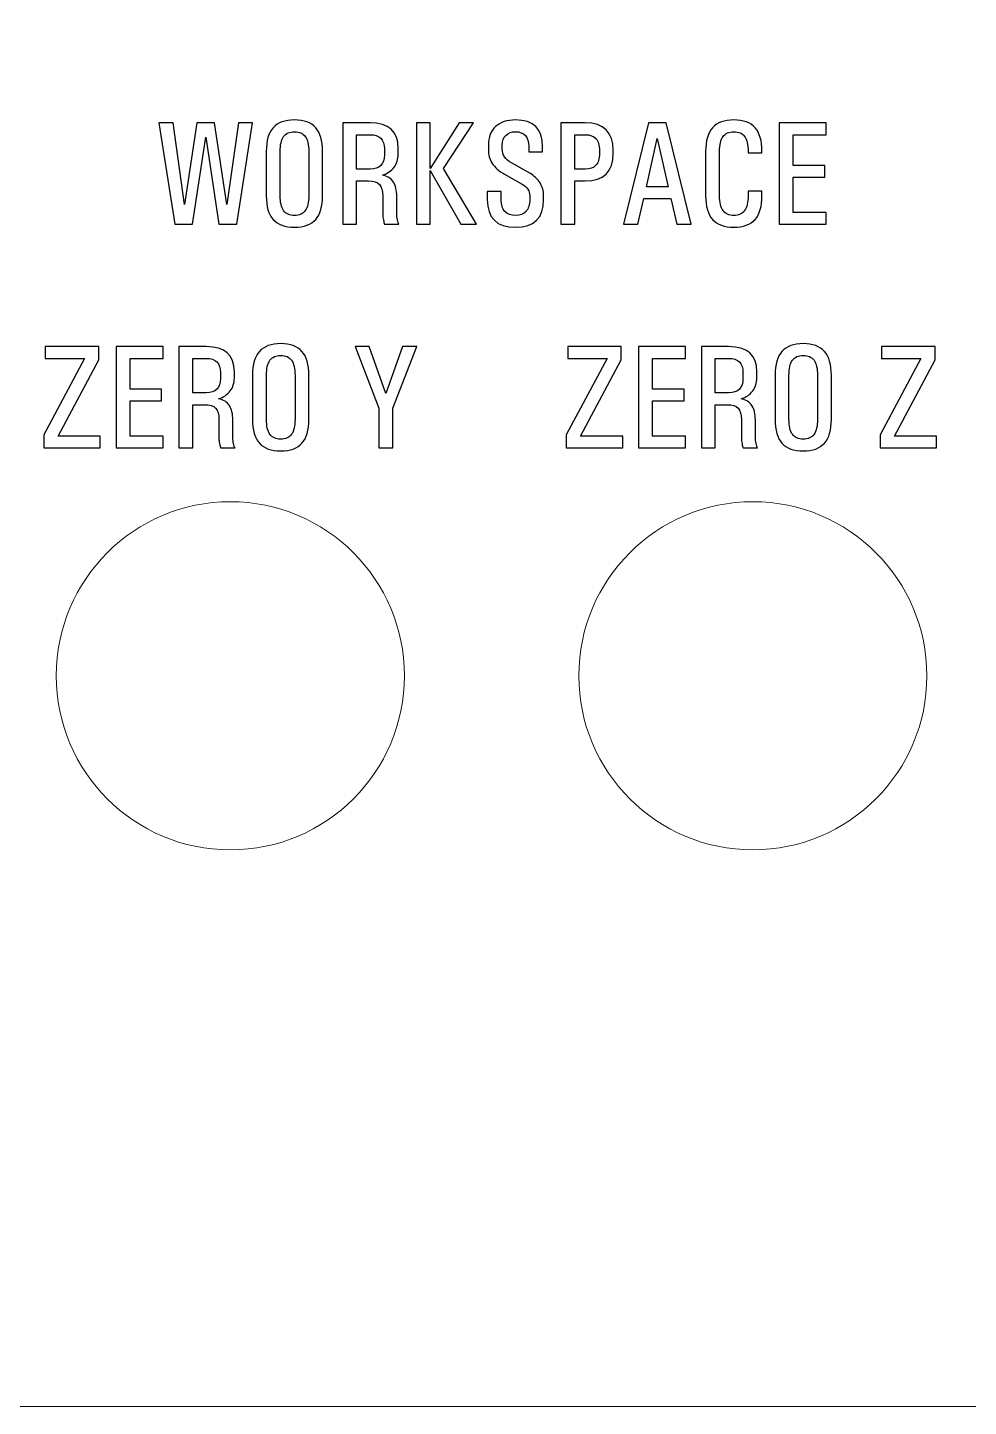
# Model space of a CAD drawing. Header units: millimetres. Extents: x -138 to 142, y -75 to 77.
# Drawn here: x 21.67 to 48.7, y -75 to -35.39 of the extents above; entities that cross this region are included whole.
import ezdxf

# ---------------------------------------------------------------- set-up
doc = ezdxf.new("R2010")
doc.units = ezdxf.units.MM
doc.header["$MEASUREMENT"] = 0
doc.layers.add('Layer 1', color=7, linetype='Continuous')

msp = doc.modelspace()

# ---------------------------------------------------------------- linework, layer by layer
at = {"layer": 'Layer 1', "lineweight": 9}
for centre in [(27.4918, -54.0107), (42.5032, -54.0107)]:
    msp.add_ellipse(centre, major_axis=(0, 5), ratio=1, dxfattribs=at)
msp.add_open_spline([(-133.5625, 77), (-133.5625, 77), (88.5625, 77), (88.5625, 77), (88.5625, 77), (91.2782, 77), (93.5, 74.7782), (93.5, 72.0625), (93.5, 72.0625), (93.5, 72.0625), (93.5, -70.0625), (93.5, -70.0625), (93.5, -70.0625), (93.5, -72.7782), (91.2782, -75), (88.5625, -75), (88.5625, -75), (88.5625, -75), (-133.5625, -75), (-133.5625, -75), (-133.5625, -75), (-136.2782, -75), (-138.5, -72.7782), (-138.5, -70.0625), (-138.5, -70.0625), (-138.5, -70.0625), (-138.5, 72.0625), (-138.5, 72.0625), (-138.5, 72.0625), (-138.5, 74.7782), (-136.2782, 77), (-133.5625, 77)], degree=3, knots=[0, 0, 0, 0, 0.1111111, 0.1111111, 0.1111111, 0.1111111, 0.2222222, 0.2222222, 0.2222222, 0.2222222, 0.3333333, 0.3333333, 0.3333333, 0.3333333, 0.4444444, 0.4444444, 0.4444444, 0.4444444, 0.5555556, 0.5555556, 0.5555556, 0.5555556, 0.6666667, 0.6666667, 0.6666667, 0.6666667, 0.7777778, 0.7777778, 0.7777778, 0.7777778, 1, 1, 1, 1], dxfattribs=at)
at = {"layer": 'Layer 1', "color": 1}
for points, knots in [([(26.5313, -38.1281), (26.5313, -38.1281), (27.04, -38.1281), (27.04, -38.1281), (27.04, -38.1281), (27.04, -38.1281), (27.3956, -40.474), (27.3956, -40.474), (27.3956, -40.474), (27.3956, -40.474), (27.7244, -38.1281), (27.7244, -38.1281), (27.7244, -38.1281), (27.7244, -38.1281), (28.1315, -38.1281), (28.1315, -38.1281), (28.1315, -38.1281), (28.1315, -38.1281), (27.675, -41.0406), (27.675, -41.0406), (27.675, -41.0406), (27.675, -41.0406), (27.1621, -41.0406), (27.1621, -41.0406), (27.1621, -41.0406), (27.1621, -41.0406), (26.786, -38.5394), (26.786, -38.5394), (26.786, -38.5394), (26.786, -38.5394), (26.4078, -41.0406), (26.4078, -41.0406), (26.4078, -41.0406), (26.4078, -41.0406), (25.8949, -41.0406), (25.8949, -41.0406), (25.8949, -41.0406), (25.8949, -41.0406), (25.4384, -38.1281), (25.4384, -38.1281), (25.4384, -38.1281), (25.4384, -38.1281), (25.8455, -38.1281), (25.8455, -38.1281), (25.8455, -38.1281), (25.8455, -38.1281), (26.1743, -40.474), (26.1743, -40.474), (26.1743, -40.474), (26.1743, -40.474), (26.5313, -38.1281), (26.5313, -38.1281)], [0, 0, 0, 0, 0.0714286, 0.0714286, 0.0714286, 0.0714286, 0.1428571, 0.1428571, 0.1428571, 0.1428571, 0.2142857, 0.2142857, 0.2142857, 0.2142857, 0.2857143, 0.2857143, 0.2857143, 0.2857143, 0.3571429, 0.3571429, 0.3571429, 0.3571429, 0.4285714, 0.4285714, 0.4285714, 0.4285714, 0.5, 0.5, 0.5, 0.5, 0.5714286, 0.5714286, 0.5714286, 0.5714286, 0.6428571, 0.6428571, 0.6428571, 0.6428571, 0.7142857, 0.7142857, 0.7142857, 0.7142857, 0.7857143, 0.7857143, 0.7857143, 0.7857143, 0.8571429, 0.8571429, 0.8571429, 0.8571429, 1, 1, 1, 1]), ([(29.3344, -38.0434), (29.6082, -38.0434), (29.8114, -38.1175), (29.944, -38.2664), (29.944, -38.2664), (30.076, -38.4152), (30.1423, -38.6431), (30.1423, -38.9486), (30.1423, -38.9486), (30.1423, -38.9486), (30.1423, -40.22), (30.1423, -40.22), (30.1423, -40.22), (30.1423, -40.5255), (30.076, -40.7534), (29.944, -40.9023), (29.944, -40.9023), (29.8114, -41.0512), (29.6082, -41.1253), (29.3344, -41.1253), (29.3344, -41.1253), (29.0586, -41.1253), (28.8547, -41.0512), (28.7227, -40.903), (28.7227, -40.903), (28.5901, -40.7549), (28.5238, -40.527), (28.5238, -40.22), (28.5238, -40.22), (28.5238, -40.22), (28.5238, -38.9486), (28.5238, -38.9486), (28.5238, -38.9486), (28.5238, -38.6417), (28.5901, -38.4138), (28.7227, -38.2657), (28.7227, -38.2657), (28.8547, -38.1175), (29.0586, -38.0434), (29.3344, -38.0434)], [0, 0, 0, 0, 0.0909091, 0.0909091, 0.0909091, 0.0909091, 0.1818182, 0.1818182, 0.1818182, 0.1818182, 0.2727273, 0.2727273, 0.2727273, 0.2727273, 0.3636364, 0.3636364, 0.3636364, 0.3636364, 0.4545455, 0.4545455, 0.4545455, 0.4545455, 0.5454545, 0.5454545, 0.5454545, 0.5454545, 0.6363636, 0.6363636, 0.6363636, 0.6363636, 0.7272727, 0.7272727, 0.7272727, 0.7272727, 0.8181818, 0.8181818, 0.8181818, 0.8181818, 1, 1, 1, 1]), ([(29.3344, -38.3821), (29.1933, -38.3821), (29.0896, -38.4287), (29.0233, -38.5211), (29.0233, -38.5211), (28.9563, -38.6135), (28.9231, -38.756), (28.9231, -38.9486), (28.9231, -38.9486), (28.9231, -38.9486), (28.9231, -40.22), (28.9231, -40.22), (28.9231, -40.22), (28.9231, -40.4127), (28.9563, -40.5559), (29.0233, -40.6476), (29.0233, -40.6476), (29.0896, -40.74), (29.1933, -40.7866), (29.3344, -40.7866), (29.3344, -40.7866), (29.4734, -40.7866), (29.5764, -40.74), (29.6435, -40.6476), (29.6435, -40.6476), (29.7098, -40.5559), (29.7437, -40.4127), (29.7437, -40.22), (29.7437, -40.22), (29.7437, -40.22), (29.7437, -38.9486), (29.7437, -38.9486), (29.7437, -38.9486), (29.7437, -38.756), (29.7105, -38.6135), (29.6442, -38.5211), (29.6442, -38.5211), (29.5779, -38.4287), (29.4748, -38.3821), (29.3344, -38.3821)], [0, 0, 0, 0, 0.0909091, 0.0909091, 0.0909091, 0.0909091, 0.1818182, 0.1818182, 0.1818182, 0.1818182, 0.2727273, 0.2727273, 0.2727273, 0.2727273, 0.3636364, 0.3636364, 0.3636364, 0.3636364, 0.4545455, 0.4545455, 0.4545455, 0.4545455, 0.5454545, 0.5454545, 0.5454545, 0.5454545, 0.6363636, 0.6363636, 0.6363636, 0.6363636, 0.7272727, 0.7272727, 0.7272727, 0.7272727, 0.8181818, 0.8181818, 0.8181818, 0.8181818, 1, 1, 1, 1]), ([(31.4631, -39.796), (31.4631, -39.796), (31.1202, -39.796), (31.1202, -39.796), (31.1202, -39.796), (31.1202, -39.796), (31.1202, -41.0406), (31.1202, -41.0406), (31.1202, -41.0406), (31.1202, -41.0406), (30.7209, -41.0406), (30.7209, -41.0406), (30.7209, -41.0406), (30.7209, -41.0406), (30.7209, -38.1281), (30.7209, -38.1281), (30.7209, -38.1281), (30.7209, -38.1281), (31.5047, -38.1281), (31.5047, -38.1281), (31.5047, -38.1281), (32.0445, -38.1281), (32.3147, -38.3708), (32.3147, -38.8555), (32.3147, -38.8555), (32.3147, -38.8555), (32.3147, -39.0255), (32.3147, -39.0255), (32.3147, -39.0255), (32.3147, -39.1716), (32.2752, -39.2972), (32.1962, -39.4023), (32.1962, -39.4023), (32.1164, -39.5081), (32.0064, -39.5829), (31.8638, -39.6267), (31.8638, -39.6267), (32.005, -39.6584), (32.108, -39.724), (32.1729, -39.8242), (32.1729, -39.8242), (32.2385, -39.9237), (32.2717, -40.0641), (32.2717, -40.2447), (32.2717, -40.2447), (32.2717, -40.2447), (32.2717, -40.7492), (32.2717, -40.7492), (32.2717, -40.7492), (32.2717, -40.7958), (32.278, -40.8501), (32.2907, -40.9115), (32.2907, -40.9115), (32.3041, -40.9729), (32.3189, -41.0159), (32.3352, -41.0406), (32.3352, -41.0406), (32.3352, -41.0406), (31.9196, -41.0406), (31.9196, -41.0406), (31.9196, -41.0406), (31.9104, -41.0173), (31.8998, -40.9757), (31.8892, -40.9157), (31.8892, -40.9157), (31.878, -40.8557), (31.8723, -40.8099), (31.8723, -40.7781), (31.8723, -40.7781), (31.8723, -40.7781), (31.8723, -40.2243), (31.8723, -40.2243), (31.8723, -40.2243), (31.8723, -40.074), (31.8406, -39.9653), (31.7771, -39.8976), (31.7771, -39.8976), (31.7136, -39.8299), (31.6091, -39.796), (31.4631, -39.796)], [0, 0, 0, 0, 0.047619, 0.047619, 0.047619, 0.047619, 0.0952381, 0.0952381, 0.0952381, 0.0952381, 0.1428571, 0.1428571, 0.1428571, 0.1428571, 0.1904762, 0.1904762, 0.1904762, 0.1904762, 0.2380952, 0.2380952, 0.2380952, 0.2380952, 0.2857143, 0.2857143, 0.2857143, 0.2857143, 0.3333333, 0.3333333, 0.3333333, 0.3333333, 0.3809524, 0.3809524, 0.3809524, 0.3809524, 0.4285714, 0.4285714, 0.4285714, 0.4285714, 0.4761905, 0.4761905, 0.4761905, 0.4761905, 0.5238095, 0.5238095, 0.5238095, 0.5238095, 0.5714286, 0.5714286, 0.5714286, 0.5714286, 0.6190476, 0.6190476, 0.6190476, 0.6190476, 0.6666667, 0.6666667, 0.6666667, 0.6666667, 0.7142857, 0.7142857, 0.7142857, 0.7142857, 0.7619048, 0.7619048, 0.7619048, 0.7619048, 0.8095238, 0.8095238, 0.8095238, 0.8095238, 0.8571429, 0.8571429, 0.8571429, 0.8571429, 0.9047619, 0.9047619, 0.9047619, 0.9047619, 1, 1, 1, 1]), ([(32.8376, -41.0406), (32.8376, -41.0406), (32.8376, -38.1281), (32.8376, -38.1281), (32.8376, -38.1281), (32.8376, -38.1281), (33.2369, -38.1281), (33.2369, -38.1281), (33.2369, -38.1281), (33.2369, -38.1281), (33.2369, -39.4404), (33.2369, -39.4404), (33.2369, -39.4404), (33.2369, -39.4404), (34.0617, -38.1281), (34.0617, -38.1281), (34.0617, -38.1281), (34.0617, -38.1281), (34.4808, -38.1281), (34.4808, -38.1281), (34.4808, -38.1281), (34.4808, -38.1281), (33.6172, -39.4404), (33.6172, -39.4404), (33.6172, -39.4404), (33.6172, -39.4404), (34.5655, -41.0406), (34.5655, -41.0406), (34.5655, -41.0406), (34.5655, -41.0406), (34.109, -41.0406), (34.109, -41.0406), (34.109, -41.0406), (34.109, -41.0406), (33.2369, -39.4983), (33.2369, -39.4983), (33.2369, -39.4983), (33.2369, -39.4983), (33.2369, -41.0406), (33.2369, -41.0406), (33.2369, -41.0406), (33.2369, -41.0406), (32.8376, -41.0406), (32.8376, -41.0406)], [0, 0, 0, 0, 0.0833333, 0.0833333, 0.0833333, 0.0833333, 0.1666667, 0.1666667, 0.1666667, 0.1666667, 0.25, 0.25, 0.25, 0.25, 0.3333333, 0.3333333, 0.3333333, 0.3333333, 0.4166667, 0.4166667, 0.4166667, 0.4166667, 0.5, 0.5, 0.5, 0.5, 0.5833333, 0.5833333, 0.5833333, 0.5833333, 0.6666667, 0.6666667, 0.6666667, 0.6666667, 0.75, 0.75, 0.75, 0.75, 0.8333333, 0.8333333, 0.8333333, 0.8333333, 1, 1, 1, 1]), ([(35.6838, -38.0434), (36.2038, -38.0434), (36.4634, -38.2981), (36.4634, -38.8082), (36.4634, -38.8082), (36.4634, -38.8082), (36.4634, -38.9613), (36.4634, -38.9613), (36.4634, -38.9613), (36.4634, -38.9613), (36.0641, -38.9613), (36.0641, -38.9613), (36.0641, -38.9613), (36.0641, -38.9613), (36.0641, -38.8082), (36.0641, -38.8082), (36.0641, -38.8082), (36.0641, -38.5246), (35.9378, -38.3821), (35.6838, -38.3821), (35.6838, -38.3821), (35.5681, -38.3821), (35.4757, -38.4167), (35.4072, -38.4858), (35.4072, -38.4858), (35.3381, -38.5549), (35.3035, -38.6481), (35.3035, -38.7666), (35.3035, -38.7666), (35.3035, -38.7666), (35.3035, -38.8802), (35.3035, -38.8802), (35.3035, -38.8802), (35.3035, -39.0432), (35.391, -39.1744), (35.566, -39.2753), (35.566, -39.2753), (35.566, -39.2753), (36.0937, -39.5752), (36.0937, -39.5752), (36.0937, -39.5752), (36.2214, -39.6478), (36.3202, -39.7403), (36.3886, -39.851), (36.3886, -39.851), (36.4578, -39.9618), (36.4924, -40.0846), (36.4924, -40.22), (36.4924, -40.22), (36.4924, -40.22), (36.4924, -40.3294), (36.4924, -40.3294), (36.4924, -40.3294), (36.4924, -40.86), (36.2228, -41.1253), (35.6838, -41.1253), (35.6838, -41.1253), (35.1441, -41.1253), (34.8738, -40.86), (34.8738, -40.3294), (34.8738, -40.3294), (34.8738, -40.3294), (34.8738, -40.1001), (34.8738, -40.1001), (34.8738, -40.1001), (34.8738, -40.1001), (35.2725, -40.1001), (35.2725, -40.1001), (35.2725, -40.1001), (35.2725, -40.1001), (35.2725, -40.3294), (35.2725, -40.3294), (35.2725, -40.3294), (35.2725, -40.4783), (35.3077, -40.5919), (35.3783, -40.6695), (35.3783, -40.6695), (35.4481, -40.7471), (35.5504, -40.7866), (35.6838, -40.7866), (35.6838, -40.7866), (35.8179, -40.7866), (35.9195, -40.7471), (35.9893, -40.6695), (35.9893, -40.6695), (36.0584, -40.5919), (36.0937, -40.4783), (36.0937, -40.3294), (36.0937, -40.3294), (36.0937, -40.3294), (36.0937, -40.22), (36.0937, -40.22), (36.0937, -40.22), (36.0937, -40.0825), (36.0203, -39.9717), (35.8743, -39.8891), (35.8743, -39.8891), (35.8743, -39.8891), (35.3677, -39.602), (35.3677, -39.602), (35.3677, -39.602), (35.2054, -39.5096), (35.0876, -39.4065), (35.0142, -39.2915), (35.0142, -39.2915), (34.9416, -39.1772), (34.9049, -39.0404), (34.9049, -38.8802), (34.9049, -38.8802), (34.9049, -38.8802), (34.9049, -38.7666), (34.9049, -38.7666), (34.9049, -38.7666), (34.9049, -38.538), (34.9733, -38.3602), (35.1102, -38.2332), (35.1102, -38.2332), (35.2478, -38.1069), (35.439, -38.0434), (35.6838, -38.0434)], [0, 0, 0, 0, 0.0322581, 0.0322581, 0.0322581, 0.0322581, 0.0645161, 0.0645161, 0.0645161, 0.0645161, 0.0967742, 0.0967742, 0.0967742, 0.0967742, 0.1290323, 0.1290323, 0.1290323, 0.1290323, 0.1612903, 0.1612903, 0.1612903, 0.1612903, 0.1935484, 0.1935484, 0.1935484, 0.1935484, 0.2258065, 0.2258065, 0.2258065, 0.2258065, 0.2580645, 0.2580645, 0.2580645, 0.2580645, 0.2903226, 0.2903226, 0.2903226, 0.2903226, 0.3225806, 0.3225806, 0.3225806, 0.3225806, 0.3548387, 0.3548387, 0.3548387, 0.3548387, 0.3870968, 0.3870968, 0.3870968, 0.3870968, 0.4193548, 0.4193548, 0.4193548, 0.4193548, 0.4516129, 0.4516129, 0.4516129, 0.4516129, 0.483871, 0.483871, 0.483871, 0.483871, 0.516129, 0.516129, 0.516129, 0.516129, 0.5483871, 0.5483871, 0.5483871, 0.5483871, 0.5806452, 0.5806452, 0.5806452, 0.5806452, 0.6129032, 0.6129032, 0.6129032, 0.6129032, 0.6451613, 0.6451613, 0.6451613, 0.6451613, 0.6774194, 0.6774194, 0.6774194, 0.6774194, 0.7096774, 0.7096774, 0.7096774, 0.7096774, 0.7419355, 0.7419355, 0.7419355, 0.7419355, 0.7741935, 0.7741935, 0.7741935, 0.7741935, 0.8064516, 0.8064516, 0.8064516, 0.8064516, 0.8387097, 0.8387097, 0.8387097, 0.8387097, 0.8709677, 0.8709677, 0.8709677, 0.8709677, 0.9032258, 0.9032258, 0.9032258, 0.9032258, 0.9354839, 0.9354839, 0.9354839, 0.9354839, 1, 1, 1, 1]), ([(36.9905, -41.0406), (36.9905, -41.0406), (36.9905, -38.1281), (36.9905, -38.1281), (36.9905, -38.1281), (36.9905, -38.1281), (37.6854, -38.1281), (37.6854, -38.1281), (37.6854, -38.1281), (38.2238, -38.1281), (38.4933, -38.392), (38.4933, -38.9197), (38.4933, -38.9197), (38.4933, -38.9197), (38.4933, -39.0044), (38.4933, -39.0044), (38.4933, -39.0044), (38.4933, -39.5321), (38.2238, -39.796), (37.6854, -39.796), (37.6854, -39.796), (37.6854, -39.796), (37.3898, -39.796), (37.3898, -39.796), (37.3898, -39.796), (37.3898, -39.796), (37.3898, -41.0406), (37.3898, -41.0406), (37.3898, -41.0406), (37.3898, -41.0406), (36.9905, -41.0406), (36.9905, -41.0406)], [0, 0, 0, 0, 0.1111111, 0.1111111, 0.1111111, 0.1111111, 0.2222222, 0.2222222, 0.2222222, 0.2222222, 0.3333333, 0.3333333, 0.3333333, 0.3333333, 0.4444444, 0.4444444, 0.4444444, 0.4444444, 0.5555556, 0.5555556, 0.5555556, 0.5555556, 0.6666667, 0.6666667, 0.6666667, 0.6666667, 0.7777778, 0.7777778, 0.7777778, 0.7777778, 1, 1, 1, 1]), ([(38.7889, -41.0406), (38.7889, -41.0406), (39.5057, -38.1281), (39.5057, -38.1281), (39.5057, -38.1281), (39.5057, -38.1281), (40.0123, -38.1281), (40.0123, -38.1281), (40.0123, -38.1281), (40.0123, -38.1281), (40.7277, -41.0406), (40.7277, -41.0406), (40.7277, -41.0406), (40.7277, -41.0406), (40.3185, -41.0406), (40.3185, -41.0406), (40.3185, -41.0406), (40.3185, -41.0406), (40.1485, -40.3005), (40.1485, -40.3005), (40.1485, -40.3005), (40.1485, -40.3005), (39.3696, -40.3005), (39.3696, -40.3005), (39.3696, -40.3005), (39.3696, -40.3005), (39.2002, -41.0406), (39.2002, -41.0406), (39.2002, -41.0406), (39.2002, -41.0406), (38.7889, -41.0406), (38.7889, -41.0406)], [0, 0, 0, 0, 0.1111111, 0.1111111, 0.1111111, 0.1111111, 0.2222222, 0.2222222, 0.2222222, 0.2222222, 0.3333333, 0.3333333, 0.3333333, 0.3333333, 0.4444444, 0.4444444, 0.4444444, 0.4444444, 0.5555556, 0.5555556, 0.5555556, 0.5555556, 0.6666667, 0.6666667, 0.6666667, 0.6666667, 0.7777778, 0.7777778, 0.7777778, 0.7777778, 1, 1, 1, 1]), ([(41.9575, -38.3821), (41.8164, -38.3821), (41.7127, -38.4287), (41.6464, -38.5211), (41.6464, -38.5211), (41.5794, -38.6135), (41.5462, -38.756), (41.5462, -38.9486), (41.5462, -38.9486), (41.5462, -38.9486), (41.5462, -40.22), (41.5462, -40.22), (41.5462, -40.22), (41.5462, -40.4127), (41.5794, -40.5559), (41.6464, -40.6476), (41.6464, -40.6476), (41.7127, -40.74), (41.8164, -40.7866), (41.9575, -40.7866), (41.9575, -40.7866), (42.0965, -40.7866), (42.1995, -40.74), (42.2666, -40.6476), (42.2666, -40.6476), (42.3329, -40.5559), (42.3668, -40.4127), (42.3668, -40.22), (42.3668, -40.22), (42.3668, -40.22), (42.3668, -40.0916), (42.3668, -40.0916), (42.3668, -40.0916), (42.3668, -40.0916), (42.7654, -40.0916), (42.7654, -40.0916), (42.7654, -40.0916), (42.7654, -40.0916), (42.7654, -40.22), (42.7654, -40.22), (42.7654, -40.22), (42.7654, -40.5255), (42.6991, -40.7534), (42.5671, -40.9023), (42.5671, -40.9023), (42.4345, -41.0512), (42.2313, -41.1253), (41.9575, -41.1253), (41.9575, -41.1253), (41.6817, -41.1253), (41.4778, -41.0512), (41.3458, -40.903), (41.3458, -40.903), (41.2132, -40.7549), (41.1469, -40.527), (41.1469, -40.22), (41.1469, -40.22), (41.1469, -40.22), (41.1469, -38.9486), (41.1469, -38.9486), (41.1469, -38.9486), (41.1469, -38.6417), (41.2132, -38.4138), (41.3458, -38.2657), (41.3458, -38.2657), (41.4778, -38.1175), (41.6817, -38.0434), (41.9575, -38.0434), (41.9575, -38.0434), (42.2313, -38.0434), (42.4345, -38.1175), (42.5671, -38.2664), (42.5671, -38.2664), (42.6991, -38.4152), (42.7654, -38.6431), (42.7654, -38.9486), (42.7654, -38.9486), (42.7654, -38.9486), (42.7654, -38.9903), (42.7654, -38.9903), (42.7654, -38.9903), (42.7654, -38.9903), (42.3668, -38.9903), (42.3668, -38.9903), (42.3668, -38.9903), (42.3668, -38.9903), (42.3668, -38.9486), (42.3668, -38.9486), (42.3668, -38.9486), (42.3668, -38.756), (42.3336, -38.6135), (42.2673, -38.5211), (42.2673, -38.5211), (42.201, -38.4287), (42.0979, -38.3821), (41.9575, -38.3821)], [0, 0, 0, 0, 0.04, 0.04, 0.04, 0.04, 0.08, 0.08, 0.08, 0.08, 0.12, 0.12, 0.12, 0.12, 0.16, 0.16, 0.16, 0.16, 0.2, 0.2, 0.2, 0.2, 0.24, 0.24, 0.24, 0.24, 0.28, 0.28, 0.28, 0.28, 0.32, 0.32, 0.32, 0.32, 0.36, 0.36, 0.36, 0.36, 0.4, 0.4, 0.4, 0.4, 0.44, 0.44, 0.44, 0.44, 0.48, 0.48, 0.48, 0.48, 0.52, 0.52, 0.52, 0.52, 0.56, 0.56, 0.56, 0.56, 0.6, 0.6, 0.6, 0.6, 0.64, 0.64, 0.64, 0.64, 0.68, 0.68, 0.68, 0.68, 0.72, 0.72, 0.72, 0.72, 0.76, 0.76, 0.76, 0.76, 0.8, 0.8, 0.8, 0.8, 0.84, 0.84, 0.84, 0.84, 0.88, 0.88, 0.88, 0.88, 0.92, 0.92, 0.92, 0.92, 1, 1, 1, 1]), ([(43.2636, -41.0406), (43.2636, -41.0406), (43.2636, -38.1281), (43.2636, -38.1281), (43.2636, -38.1281), (43.2636, -38.1281), (44.6112, -38.1281), (44.6112, -38.1281), (44.6112, -38.1281), (44.6112, -38.1281), (44.6112, -38.4675), (44.6112, -38.4675), (44.6112, -38.4675), (44.6112, -38.4675), (43.6629, -38.4675), (43.6629, -38.4675), (43.6629, -38.4675), (43.6629, -38.4675), (43.6629, -39.348), (43.6629, -39.348), (43.6629, -39.348), (43.6629, -39.348), (44.5681, -39.348), (44.5681, -39.348), (44.5681, -39.348), (44.5681, -39.348), (44.5681, -39.6866), (44.5681, -39.6866), (44.5681, -39.6866), (44.5681, -39.6866), (43.6629, -39.6866), (43.6629, -39.6866), (43.6629, -39.6866), (43.6629, -39.6866), (43.6629, -40.7019), (43.6629, -40.7019), (43.6629, -40.7019), (43.6629, -40.7019), (44.6112, -40.7019), (44.6112, -40.7019), (44.6112, -40.7019), (44.6112, -40.7019), (44.6112, -41.0406), (44.6112, -41.0406), (44.6112, -41.0406), (44.6112, -41.0406), (43.2636, -41.0406), (43.2636, -41.0406)], [0, 0, 0, 0, 0.0769231, 0.0769231, 0.0769231, 0.0769231, 0.1538462, 0.1538462, 0.1538462, 0.1538462, 0.2307692, 0.2307692, 0.2307692, 0.2307692, 0.3076923, 0.3076923, 0.3076923, 0.3076923, 0.3846154, 0.3846154, 0.3846154, 0.3846154, 0.4615385, 0.4615385, 0.4615385, 0.4615385, 0.5384615, 0.5384615, 0.5384615, 0.5384615, 0.6153846, 0.6153846, 0.6153846, 0.6153846, 0.6923077, 0.6923077, 0.6923077, 0.6923077, 0.7692308, 0.7692308, 0.7692308, 0.7692308, 0.8461538, 0.8461538, 0.8461538, 0.8461538, 1, 1, 1, 1]), ([(31.5047, -38.4675), (31.5047, -38.4675), (31.1202, -38.4675), (31.1202, -38.4675), (31.1202, -38.4675), (31.1202, -38.4675), (31.1202, -39.4573), (31.1202, -39.4573), (31.1202, -39.4573), (31.1202, -39.4573), (31.5047, -39.4573), (31.5047, -39.4573), (31.5047, -39.4573), (31.7785, -39.4573), (31.9161, -39.3198), (31.9161, -39.046), (31.9161, -39.046), (31.9161, -39.046), (31.9161, -38.8767), (31.9161, -38.8767), (31.9161, -38.8767), (31.9161, -38.6036), (31.7785, -38.4675), (31.5047, -38.4675)], [0, 0, 0, 0, 0.1428571, 0.1428571, 0.1428571, 0.1428571, 0.2857143, 0.2857143, 0.2857143, 0.2857143, 0.4285714, 0.4285714, 0.4285714, 0.4285714, 0.5714286, 0.5714286, 0.5714286, 0.5714286, 0.7142857, 0.7142857, 0.7142857, 0.7142857, 1, 1, 1, 1]), ([(37.6854, -39.4573), (37.8258, -39.4573), (37.9288, -39.4207), (37.9952, -39.3466), (37.9952, -39.3466), (38.0615, -39.2732), (38.0946, -39.1589), (38.0946, -39.0044), (38.0946, -39.0044), (38.0946, -39.0044), (38.0946, -38.9197), (38.0946, -38.9197), (38.0946, -38.9197), (38.0946, -38.7652), (38.0615, -38.6516), (37.9952, -38.5775), (37.9952, -38.5775), (37.9288, -38.5041), (37.8258, -38.4675), (37.6854, -38.4675), (37.6854, -38.4675), (37.6854, -38.4675), (37.3898, -38.4675), (37.3898, -38.4675), (37.3898, -38.4675), (37.3898, -38.4675), (37.3898, -39.4573), (37.3898, -39.4573), (37.3898, -39.4573), (37.3898, -39.4573), (37.6854, -39.4573), (37.6854, -39.4573)], [0, 0, 0, 0, 0.1111111, 0.1111111, 0.1111111, 0.1111111, 0.2222222, 0.2222222, 0.2222222, 0.2222222, 0.3333333, 0.3333333, 0.3333333, 0.3333333, 0.4444444, 0.4444444, 0.4444444, 0.4444444, 0.5555556, 0.5555556, 0.5555556, 0.5555556, 0.6666667, 0.6666667, 0.6666667, 0.6666667, 0.7777778, 0.7777778, 0.7777778, 0.7777778, 1, 1, 1, 1]), ([(39.4458, -39.966), (39.4458, -39.966), (40.0723, -39.966), (40.0723, -39.966), (40.0723, -39.966), (40.0723, -39.966), (39.7583, -38.5726), (39.7583, -38.5726), (39.7583, -38.5726), (39.7583, -38.5726), (39.4458, -39.966), (39.4458, -39.966)], [0, 0, 0, 0, 0.25, 0.25, 0.25, 0.25, 0.5, 0.5, 0.5, 0.5, 1, 1, 1, 1]), ([(22.1332, -47.467), (22.1332, -47.467), (22.1332, -47.0867), (22.1332, -47.0867), (22.1332, -47.0867), (22.1332, -47.0867), (23.3016, -44.8939), (23.3016, -44.8939), (23.3016, -44.8939), (23.3016, -44.8939), (22.1749, -44.8939), (22.1749, -44.8939), (22.1749, -44.8939), (22.1749, -44.8939), (22.1749, -44.5545), (22.1749, -44.5545), (22.1749, -44.5545), (22.1749, -44.5545), (23.713, -44.5545), (23.713, -44.5545), (23.713, -44.5545), (23.713, -44.5545), (23.713, -44.9348), (23.713, -44.9348), (23.713, -44.9348), (23.713, -44.9348), (22.5446, -47.1283), (22.5446, -47.1283), (22.5446, -47.1283), (22.5446, -47.1283), (23.7539, -47.1283), (23.7539, -47.1283), (23.7539, -47.1283), (23.7539, -47.1283), (23.7539, -47.467), (23.7539, -47.467), (23.7539, -47.467), (23.7539, -47.467), (22.1332, -47.467), (22.1332, -47.467)], [0, 0, 0, 0, 0.0909091, 0.0909091, 0.0909091, 0.0909091, 0.1818182, 0.1818182, 0.1818182, 0.1818182, 0.2727273, 0.2727273, 0.2727273, 0.2727273, 0.3636364, 0.3636364, 0.3636364, 0.3636364, 0.4545455, 0.4545455, 0.4545455, 0.4545455, 0.5454545, 0.5454545, 0.5454545, 0.5454545, 0.6363636, 0.6363636, 0.6363636, 0.6363636, 0.7272727, 0.7272727, 0.7272727, 0.7272727, 0.8181818, 0.8181818, 0.8181818, 0.8181818, 1, 1, 1, 1]), ([(24.2104, -47.467), (24.2104, -47.467), (24.2104, -44.5545), (24.2104, -44.5545), (24.2104, -44.5545), (24.2104, -44.5545), (25.558, -44.5545), (25.558, -44.5545), (25.558, -44.5545), (25.558, -44.5545), (25.558, -44.8939), (25.558, -44.8939), (25.558, -44.8939), (25.558, -44.8939), (24.6097, -44.8939), (24.6097, -44.8939), (24.6097, -44.8939), (24.6097, -44.8939), (24.6097, -45.7744), (24.6097, -45.7744), (24.6097, -45.7744), (24.6097, -45.7744), (25.5149, -45.7744), (25.5149, -45.7744), (25.5149, -45.7744), (25.5149, -45.7744), (25.5149, -46.113), (25.5149, -46.113), (25.5149, -46.113), (25.5149, -46.113), (24.6097, -46.113), (24.6097, -46.113), (24.6097, -46.113), (24.6097, -46.113), (24.6097, -47.1283), (24.6097, -47.1283), (24.6097, -47.1283), (24.6097, -47.1283), (25.558, -47.1283), (25.558, -47.1283), (25.558, -47.1283), (25.558, -47.1283), (25.558, -47.467), (25.558, -47.467), (25.558, -47.467), (25.558, -47.467), (24.2104, -47.467), (24.2104, -47.467)], [0, 0, 0, 0, 0.0769231, 0.0769231, 0.0769231, 0.0769231, 0.1538462, 0.1538462, 0.1538462, 0.1538462, 0.2307692, 0.2307692, 0.2307692, 0.2307692, 0.3076923, 0.3076923, 0.3076923, 0.3076923, 0.3846154, 0.3846154, 0.3846154, 0.3846154, 0.4615385, 0.4615385, 0.4615385, 0.4615385, 0.5384615, 0.5384615, 0.5384615, 0.5384615, 0.6153846, 0.6153846, 0.6153846, 0.6153846, 0.6923077, 0.6923077, 0.6923077, 0.6923077, 0.7692308, 0.7692308, 0.7692308, 0.7692308, 0.8461538, 0.8461538, 0.8461538, 0.8461538, 1, 1, 1, 1]), ([(26.7553, -46.2224), (26.7553, -46.2224), (26.4124, -46.2224), (26.4124, -46.2224), (26.4124, -46.2224), (26.4124, -46.2224), (26.4124, -47.467), (26.4124, -47.467), (26.4124, -47.467), (26.4124, -47.467), (26.0131, -47.467), (26.0131, -47.467), (26.0131, -47.467), (26.0131, -47.467), (26.0131, -44.5545), (26.0131, -44.5545), (26.0131, -44.5545), (26.0131, -44.5545), (26.7969, -44.5545), (26.7969, -44.5545), (26.7969, -44.5545), (27.3367, -44.5545), (27.6069, -44.7972), (27.6069, -45.2819), (27.6069, -45.2819), (27.6069, -45.2819), (27.6069, -45.4519), (27.6069, -45.4519), (27.6069, -45.4519), (27.6069, -45.598), (27.5674, -45.7236), (27.4884, -45.8287), (27.4884, -45.8287), (27.4086, -45.9345), (27.2986, -46.0093), (27.156, -46.0531), (27.156, -46.0531), (27.2972, -46.0848), (27.4002, -46.1504), (27.4651, -46.2506), (27.4651, -46.2506), (27.5307, -46.3501), (27.5639, -46.4905), (27.5639, -46.6711), (27.5639, -46.6711), (27.5639, -46.6711), (27.5639, -47.1756), (27.5639, -47.1756), (27.5639, -47.1756), (27.5639, -47.2222), (27.5702, -47.2765), (27.5829, -47.3379), (27.5829, -47.3379), (27.5963, -47.3993), (27.6111, -47.4423), (27.6274, -47.467), (27.6274, -47.467), (27.6274, -47.467), (27.2118, -47.467), (27.2118, -47.467), (27.2118, -47.467), (27.2026, -47.4437), (27.192, -47.4021), (27.1814, -47.3421), (27.1814, -47.3421), (27.1702, -47.2821), (27.1645, -47.2363), (27.1645, -47.2045), (27.1645, -47.2045), (27.1645, -47.2045), (27.1645, -46.6507), (27.1645, -46.6507), (27.1645, -46.6507), (27.1645, -46.5004), (27.1328, -46.3917), (27.0693, -46.324), (27.0693, -46.324), (27.0058, -46.2563), (26.9013, -46.2224), (26.7553, -46.2224)], [0, 0, 0, 0, 0.047619, 0.047619, 0.047619, 0.047619, 0.0952381, 0.0952381, 0.0952381, 0.0952381, 0.1428571, 0.1428571, 0.1428571, 0.1428571, 0.1904762, 0.1904762, 0.1904762, 0.1904762, 0.2380952, 0.2380952, 0.2380952, 0.2380952, 0.2857143, 0.2857143, 0.2857143, 0.2857143, 0.3333333, 0.3333333, 0.3333333, 0.3333333, 0.3809524, 0.3809524, 0.3809524, 0.3809524, 0.4285714, 0.4285714, 0.4285714, 0.4285714, 0.4761905, 0.4761905, 0.4761905, 0.4761905, 0.5238095, 0.5238095, 0.5238095, 0.5238095, 0.5714286, 0.5714286, 0.5714286, 0.5714286, 0.6190476, 0.6190476, 0.6190476, 0.6190476, 0.6666667, 0.6666667, 0.6666667, 0.6666667, 0.7142857, 0.7142857, 0.7142857, 0.7142857, 0.7619048, 0.7619048, 0.7619048, 0.7619048, 0.8095238, 0.8095238, 0.8095238, 0.8095238, 0.8571429, 0.8571429, 0.8571429, 0.8571429, 0.9047619, 0.9047619, 0.9047619, 0.9047619, 1, 1, 1, 1]), ([(28.9404, -44.4698), (29.2142, -44.4698), (29.4174, -44.5439), (29.55, -44.6928), (29.55, -44.6928), (29.682, -44.8416), (29.7483, -45.0695), (29.7483, -45.375), (29.7483, -45.375), (29.7483, -45.375), (29.7483, -46.6464), (29.7483, -46.6464), (29.7483, -46.6464), (29.7483, -46.9519), (29.682, -47.1798), (29.55, -47.3287), (29.55, -47.3287), (29.4174, -47.4776), (29.2142, -47.5517), (28.9404, -47.5517), (28.9404, -47.5517), (28.6646, -47.5517), (28.4607, -47.4776), (28.3287, -47.3294), (28.3287, -47.3294), (28.1961, -47.1813), (28.1298, -46.9534), (28.1298, -46.6464), (28.1298, -46.6464), (28.1298, -46.6464), (28.1298, -45.375), (28.1298, -45.375), (28.1298, -45.375), (28.1298, -45.0681), (28.1961, -44.8402), (28.3287, -44.6921), (28.3287, -44.6921), (28.4607, -44.5439), (28.6646, -44.4698), (28.9404, -44.4698)], [0, 0, 0, 0, 0.0909091, 0.0909091, 0.0909091, 0.0909091, 0.1818182, 0.1818182, 0.1818182, 0.1818182, 0.2727273, 0.2727273, 0.2727273, 0.2727273, 0.3636364, 0.3636364, 0.3636364, 0.3636364, 0.4545455, 0.4545455, 0.4545455, 0.4545455, 0.5454545, 0.5454545, 0.5454545, 0.5454545, 0.6363636, 0.6363636, 0.6363636, 0.6363636, 0.7272727, 0.7272727, 0.7272727, 0.7272727, 0.8181818, 0.8181818, 0.8181818, 0.8181818, 1, 1, 1, 1]), ([(31.4804, -44.5545), (31.4804, -44.5545), (31.9602, -45.9), (31.9602, -45.9), (31.9602, -45.9), (31.9602, -45.9), (32.4379, -44.5545), (32.4379, -44.5545), (32.4379, -44.5545), (32.4379, -44.5545), (32.845, -44.5545), (32.845, -44.5545), (32.845, -44.5545), (32.845, -44.5545), (32.1585, -46.3198), (32.1585, -46.3198), (32.1585, -46.3198), (32.1585, -46.3198), (32.1585, -47.467), (32.1585, -47.467), (32.1585, -47.467), (32.1585, -47.467), (31.7591, -47.467), (31.7591, -47.467), (31.7591, -47.467), (31.7591, -47.467), (31.7591, -46.3198), (31.7591, -46.3198), (31.7591, -46.3198), (31.7591, -46.3198), (31.0733, -44.5545), (31.0733, -44.5545), (31.0733, -44.5545), (31.0733, -44.5545), (31.4804, -44.5545), (31.4804, -44.5545)], [0, 0, 0, 0, 0.1, 0.1, 0.1, 0.1, 0.2, 0.2, 0.2, 0.2, 0.3, 0.3, 0.3, 0.3, 0.4, 0.4, 0.4, 0.4, 0.5, 0.5, 0.5, 0.5, 0.6, 0.6, 0.6, 0.6, 0.7, 0.7, 0.7, 0.7, 0.8, 0.8, 0.8, 0.8, 1, 1, 1, 1]), ([(37.1446, -47.467), (37.1446, -47.467), (37.1446, -47.0867), (37.1446, -47.0867), (37.1446, -47.0867), (37.1446, -47.0867), (38.313, -44.8939), (38.313, -44.8939), (38.313, -44.8939), (38.313, -44.8939), (37.1863, -44.8939), (37.1863, -44.8939), (37.1863, -44.8939), (37.1863, -44.8939), (37.1863, -44.5545), (37.1863, -44.5545), (37.1863, -44.5545), (37.1863, -44.5545), (38.7244, -44.5545), (38.7244, -44.5545), (38.7244, -44.5545), (38.7244, -44.5545), (38.7244, -44.9348), (38.7244, -44.9348), (38.7244, -44.9348), (38.7244, -44.9348), (37.556, -47.1283), (37.556, -47.1283), (37.556, -47.1283), (37.556, -47.1283), (38.7653, -47.1283), (38.7653, -47.1283), (38.7653, -47.1283), (38.7653, -47.1283), (38.7653, -47.467), (38.7653, -47.467), (38.7653, -47.467), (38.7653, -47.467), (37.1446, -47.467), (37.1446, -47.467)], [0, 0, 0, 0, 0.0909091, 0.0909091, 0.0909091, 0.0909091, 0.1818182, 0.1818182, 0.1818182, 0.1818182, 0.2727273, 0.2727273, 0.2727273, 0.2727273, 0.3636364, 0.3636364, 0.3636364, 0.3636364, 0.4545455, 0.4545455, 0.4545455, 0.4545455, 0.5454545, 0.5454545, 0.5454545, 0.5454545, 0.6363636, 0.6363636, 0.6363636, 0.6363636, 0.7272727, 0.7272727, 0.7272727, 0.7272727, 0.8181818, 0.8181818, 0.8181818, 0.8181818, 1, 1, 1, 1]), ([(39.2218, -47.467), (39.2218, -47.467), (39.2218, -44.5545), (39.2218, -44.5545), (39.2218, -44.5545), (39.2218, -44.5545), (40.5694, -44.5545), (40.5694, -44.5545), (40.5694, -44.5545), (40.5694, -44.5545), (40.5694, -44.8939), (40.5694, -44.8939), (40.5694, -44.8939), (40.5694, -44.8939), (39.6211, -44.8939), (39.6211, -44.8939), (39.6211, -44.8939), (39.6211, -44.8939), (39.6211, -45.7744), (39.6211, -45.7744), (39.6211, -45.7744), (39.6211, -45.7744), (40.5263, -45.7744), (40.5263, -45.7744), (40.5263, -45.7744), (40.5263, -45.7744), (40.5263, -46.113), (40.5263, -46.113), (40.5263, -46.113), (40.5263, -46.113), (39.6211, -46.113), (39.6211, -46.113), (39.6211, -46.113), (39.6211, -46.113), (39.6211, -47.1283), (39.6211, -47.1283), (39.6211, -47.1283), (39.6211, -47.1283), (40.5694, -47.1283), (40.5694, -47.1283), (40.5694, -47.1283), (40.5694, -47.1283), (40.5694, -47.467), (40.5694, -47.467), (40.5694, -47.467), (40.5694, -47.467), (39.2218, -47.467), (39.2218, -47.467)], [0, 0, 0, 0, 0.0769231, 0.0769231, 0.0769231, 0.0769231, 0.1538462, 0.1538462, 0.1538462, 0.1538462, 0.2307692, 0.2307692, 0.2307692, 0.2307692, 0.3076923, 0.3076923, 0.3076923, 0.3076923, 0.3846154, 0.3846154, 0.3846154, 0.3846154, 0.4615385, 0.4615385, 0.4615385, 0.4615385, 0.5384615, 0.5384615, 0.5384615, 0.5384615, 0.6153846, 0.6153846, 0.6153846, 0.6153846, 0.6923077, 0.6923077, 0.6923077, 0.6923077, 0.7692308, 0.7692308, 0.7692308, 0.7692308, 0.8461538, 0.8461538, 0.8461538, 0.8461538, 1, 1, 1, 1]), ([(41.7667, -46.2224), (41.7667, -46.2224), (41.4238, -46.2224), (41.4238, -46.2224), (41.4238, -46.2224), (41.4238, -46.2224), (41.4238, -47.467), (41.4238, -47.467), (41.4238, -47.467), (41.4238, -47.467), (41.0245, -47.467), (41.0245, -47.467), (41.0245, -47.467), (41.0245, -47.467), (41.0245, -44.5545), (41.0245, -44.5545), (41.0245, -44.5545), (41.0245, -44.5545), (41.8083, -44.5545), (41.8083, -44.5545), (41.8083, -44.5545), (42.3481, -44.5545), (42.6183, -44.7972), (42.6183, -45.2819), (42.6183, -45.2819), (42.6183, -45.2819), (42.6183, -45.4519), (42.6183, -45.4519), (42.6183, -45.4519), (42.6183, -45.598), (42.5788, -45.7236), (42.4998, -45.8287), (42.4998, -45.8287), (42.42, -45.9345), (42.31, -46.0093), (42.1674, -46.0531), (42.1674, -46.0531), (42.3086, -46.0848), (42.4116, -46.1504), (42.4765, -46.2506), (42.4765, -46.2506), (42.5421, -46.3501), (42.5753, -46.4905), (42.5753, -46.6711), (42.5753, -46.6711), (42.5753, -46.6711), (42.5753, -47.1756), (42.5753, -47.1756), (42.5753, -47.1756), (42.5753, -47.2222), (42.5816, -47.2765), (42.5943, -47.3379), (42.5943, -47.3379), (42.6077, -47.3993), (42.6225, -47.4423), (42.6388, -47.467), (42.6388, -47.467), (42.6388, -47.467), (42.2232, -47.467), (42.2232, -47.467), (42.2232, -47.467), (42.214, -47.4437), (42.2034, -47.4021), (42.1928, -47.3421), (42.1928, -47.3421), (42.1816, -47.2821), (42.1759, -47.2363), (42.1759, -47.2045), (42.1759, -47.2045), (42.1759, -47.2045), (42.1759, -46.6507), (42.1759, -46.6507), (42.1759, -46.6507), (42.1759, -46.5004), (42.1442, -46.3917), (42.0807, -46.324), (42.0807, -46.324), (42.0172, -46.2563), (41.9127, -46.2224), (41.7667, -46.2224)], [0, 0, 0, 0, 0.047619, 0.047619, 0.047619, 0.047619, 0.0952381, 0.0952381, 0.0952381, 0.0952381, 0.1428571, 0.1428571, 0.1428571, 0.1428571, 0.1904762, 0.1904762, 0.1904762, 0.1904762, 0.2380952, 0.2380952, 0.2380952, 0.2380952, 0.2857143, 0.2857143, 0.2857143, 0.2857143, 0.3333333, 0.3333333, 0.3333333, 0.3333333, 0.3809524, 0.3809524, 0.3809524, 0.3809524, 0.4285714, 0.4285714, 0.4285714, 0.4285714, 0.4761905, 0.4761905, 0.4761905, 0.4761905, 0.5238095, 0.5238095, 0.5238095, 0.5238095, 0.5714286, 0.5714286, 0.5714286, 0.5714286, 0.6190476, 0.6190476, 0.6190476, 0.6190476, 0.6666667, 0.6666667, 0.6666667, 0.6666667, 0.7142857, 0.7142857, 0.7142857, 0.7142857, 0.7619048, 0.7619048, 0.7619048, 0.7619048, 0.8095238, 0.8095238, 0.8095238, 0.8095238, 0.8571429, 0.8571429, 0.8571429, 0.8571429, 0.9047619, 0.9047619, 0.9047619, 0.9047619, 1, 1, 1, 1]), ([(43.9518, -44.4698), (44.2256, -44.4698), (44.4288, -44.5439), (44.5614, -44.6928), (44.5614, -44.6928), (44.6934, -44.8416), (44.7597, -45.0695), (44.7597, -45.375), (44.7597, -45.375), (44.7597, -45.375), (44.7597, -46.6464), (44.7597, -46.6464), (44.7597, -46.6464), (44.7597, -46.9519), (44.6934, -47.1798), (44.5614, -47.3287), (44.5614, -47.3287), (44.4288, -47.4776), (44.2256, -47.5517), (43.9518, -47.5517), (43.9518, -47.5517), (43.676, -47.5517), (43.4721, -47.4776), (43.3401, -47.3294), (43.3401, -47.3294), (43.2075, -47.1813), (43.1412, -46.9534), (43.1412, -46.6464), (43.1412, -46.6464), (43.1412, -46.6464), (43.1412, -45.375), (43.1412, -45.375), (43.1412, -45.375), (43.1412, -45.0681), (43.2075, -44.8402), (43.3401, -44.6921), (43.3401, -44.6921), (43.4721, -44.5439), (43.676, -44.4698), (43.9518, -44.4698)], [0, 0, 0, 0, 0.0909091, 0.0909091, 0.0909091, 0.0909091, 0.1818182, 0.1818182, 0.1818182, 0.1818182, 0.2727273, 0.2727273, 0.2727273, 0.2727273, 0.3636364, 0.3636364, 0.3636364, 0.3636364, 0.4545455, 0.4545455, 0.4545455, 0.4545455, 0.5454545, 0.5454545, 0.5454545, 0.5454545, 0.6363636, 0.6363636, 0.6363636, 0.6363636, 0.7272727, 0.7272727, 0.7272727, 0.7272727, 0.8181818, 0.8181818, 0.8181818, 0.8181818, 1, 1, 1, 1]), ([(46.1609, -47.467), (46.1609, -47.467), (46.1609, -47.0867), (46.1609, -47.0867), (46.1609, -47.0867), (46.1609, -47.0867), (47.3293, -44.8939), (47.3293, -44.8939), (47.3293, -44.8939), (47.3293, -44.8939), (46.2026, -44.8939), (46.2026, -44.8939), (46.2026, -44.8939), (46.2026, -44.8939), (46.2026, -44.5545), (46.2026, -44.5545), (46.2026, -44.5545), (46.2026, -44.5545), (47.7407, -44.5545), (47.7407, -44.5545), (47.7407, -44.5545), (47.7407, -44.5545), (47.7407, -44.9348), (47.7407, -44.9348), (47.7407, -44.9348), (47.7407, -44.9348), (46.5723, -47.1283), (46.5723, -47.1283), (46.5723, -47.1283), (46.5723, -47.1283), (47.7816, -47.1283), (47.7816, -47.1283), (47.7816, -47.1283), (47.7816, -47.1283), (47.7816, -47.467), (47.7816, -47.467), (47.7816, -47.467), (47.7816, -47.467), (46.1609, -47.467), (46.1609, -47.467)], [0, 0, 0, 0, 0.0909091, 0.0909091, 0.0909091, 0.0909091, 0.1818182, 0.1818182, 0.1818182, 0.1818182, 0.2727273, 0.2727273, 0.2727273, 0.2727273, 0.3636364, 0.3636364, 0.3636364, 0.3636364, 0.4545455, 0.4545455, 0.4545455, 0.4545455, 0.5454545, 0.5454545, 0.5454545, 0.5454545, 0.6363636, 0.6363636, 0.6363636, 0.6363636, 0.7272727, 0.7272727, 0.7272727, 0.7272727, 0.8181818, 0.8181818, 0.8181818, 0.8181818, 1, 1, 1, 1]), ([(26.7969, -44.8939), (26.7969, -44.8939), (26.4124, -44.8939), (26.4124, -44.8939), (26.4124, -44.8939), (26.4124, -44.8939), (26.4124, -45.8837), (26.4124, -45.8837), (26.4124, -45.8837), (26.4124, -45.8837), (26.7969, -45.8837), (26.7969, -45.8837), (26.7969, -45.8837), (27.0707, -45.8837), (27.2083, -45.7462), (27.2083, -45.4724), (27.2083, -45.4724), (27.2083, -45.4724), (27.2083, -45.3031), (27.2083, -45.3031), (27.2083, -45.3031), (27.2083, -45.03), (27.0707, -44.8939), (26.7969, -44.8939)], [0, 0, 0, 0, 0.1428571, 0.1428571, 0.1428571, 0.1428571, 0.2857143, 0.2857143, 0.2857143, 0.2857143, 0.4285714, 0.4285714, 0.4285714, 0.4285714, 0.5714286, 0.5714286, 0.5714286, 0.5714286, 0.7142857, 0.7142857, 0.7142857, 0.7142857, 1, 1, 1, 1]), ([(28.9404, -44.8085), (28.7993, -44.8085), (28.6956, -44.8551), (28.6293, -44.9475), (28.6293, -44.9475), (28.5623, -45.0399), (28.5291, -45.1824), (28.5291, -45.375), (28.5291, -45.375), (28.5291, -45.375), (28.5291, -46.6464), (28.5291, -46.6464), (28.5291, -46.6464), (28.5291, -46.8391), (28.5623, -46.9823), (28.6293, -47.074), (28.6293, -47.074), (28.6956, -47.1664), (28.7993, -47.213), (28.9404, -47.213), (28.9404, -47.213), (29.0794, -47.213), (29.1824, -47.1664), (29.2495, -47.074), (29.2495, -47.074), (29.3158, -46.9823), (29.3497, -46.8391), (29.3497, -46.6464), (29.3497, -46.6464), (29.3497, -46.6464), (29.3497, -45.375), (29.3497, -45.375), (29.3497, -45.375), (29.3497, -45.1824), (29.3165, -45.0399), (29.2502, -44.9475), (29.2502, -44.9475), (29.1839, -44.8551), (29.0808, -44.8085), (28.9404, -44.8085)], [0, 0, 0, 0, 0.0909091, 0.0909091, 0.0909091, 0.0909091, 0.1818182, 0.1818182, 0.1818182, 0.1818182, 0.2727273, 0.2727273, 0.2727273, 0.2727273, 0.3636364, 0.3636364, 0.3636364, 0.3636364, 0.4545455, 0.4545455, 0.4545455, 0.4545455, 0.5454545, 0.5454545, 0.5454545, 0.5454545, 0.6363636, 0.6363636, 0.6363636, 0.6363636, 0.7272727, 0.7272727, 0.7272727, 0.7272727, 0.8181818, 0.8181818, 0.8181818, 0.8181818, 1, 1, 1, 1]), ([(41.8083, -44.8939), (41.8083, -44.8939), (41.4238, -44.8939), (41.4238, -44.8939), (41.4238, -44.8939), (41.4238, -44.8939), (41.4238, -45.8837), (41.4238, -45.8837), (41.4238, -45.8837), (41.4238, -45.8837), (41.8083, -45.8837), (41.8083, -45.8837), (41.8083, -45.8837), (42.0821, -45.8837), (42.2197, -45.7462), (42.2197, -45.4724), (42.2197, -45.4724), (42.2197, -45.4724), (42.2197, -45.3031), (42.2197, -45.3031), (42.2197, -45.3031), (42.2197, -45.03), (42.0821, -44.8939), (41.8083, -44.8939)], [0, 0, 0, 0, 0.1428571, 0.1428571, 0.1428571, 0.1428571, 0.2857143, 0.2857143, 0.2857143, 0.2857143, 0.4285714, 0.4285714, 0.4285714, 0.4285714, 0.5714286, 0.5714286, 0.5714286, 0.5714286, 0.7142857, 0.7142857, 0.7142857, 0.7142857, 1, 1, 1, 1]), ([(43.9518, -44.8085), (43.8107, -44.8085), (43.707, -44.8551), (43.6407, -44.9475), (43.6407, -44.9475), (43.5737, -45.0399), (43.5405, -45.1824), (43.5405, -45.375), (43.5405, -45.375), (43.5405, -45.375), (43.5405, -46.6464), (43.5405, -46.6464), (43.5405, -46.6464), (43.5405, -46.8391), (43.5737, -46.9823), (43.6407, -47.074), (43.6407, -47.074), (43.707, -47.1664), (43.8107, -47.213), (43.9518, -47.213), (43.9518, -47.213), (44.0908, -47.213), (44.1938, -47.1664), (44.2609, -47.074), (44.2609, -47.074), (44.3272, -46.9823), (44.3611, -46.8391), (44.3611, -46.6464), (44.3611, -46.6464), (44.3611, -46.6464), (44.3611, -45.375), (44.3611, -45.375), (44.3611, -45.375), (44.3611, -45.1824), (44.3279, -45.0399), (44.2616, -44.9475), (44.2616, -44.9475), (44.1953, -44.8551), (44.0922, -44.8085), (43.9518, -44.8085)], [0, 0, 0, 0, 0.0909091, 0.0909091, 0.0909091, 0.0909091, 0.1818182, 0.1818182, 0.1818182, 0.1818182, 0.2727273, 0.2727273, 0.2727273, 0.2727273, 0.3636364, 0.3636364, 0.3636364, 0.3636364, 0.4545455, 0.4545455, 0.4545455, 0.4545455, 0.5454545, 0.5454545, 0.5454545, 0.5454545, 0.6363636, 0.6363636, 0.6363636, 0.6363636, 0.7272727, 0.7272727, 0.7272727, 0.7272727, 0.8181818, 0.8181818, 0.8181818, 0.8181818, 1, 1, 1, 1])]:
    msp.add_open_spline(points, degree=3, knots=knots, dxfattribs=at)

doc.saveas('drawing.dxf')
